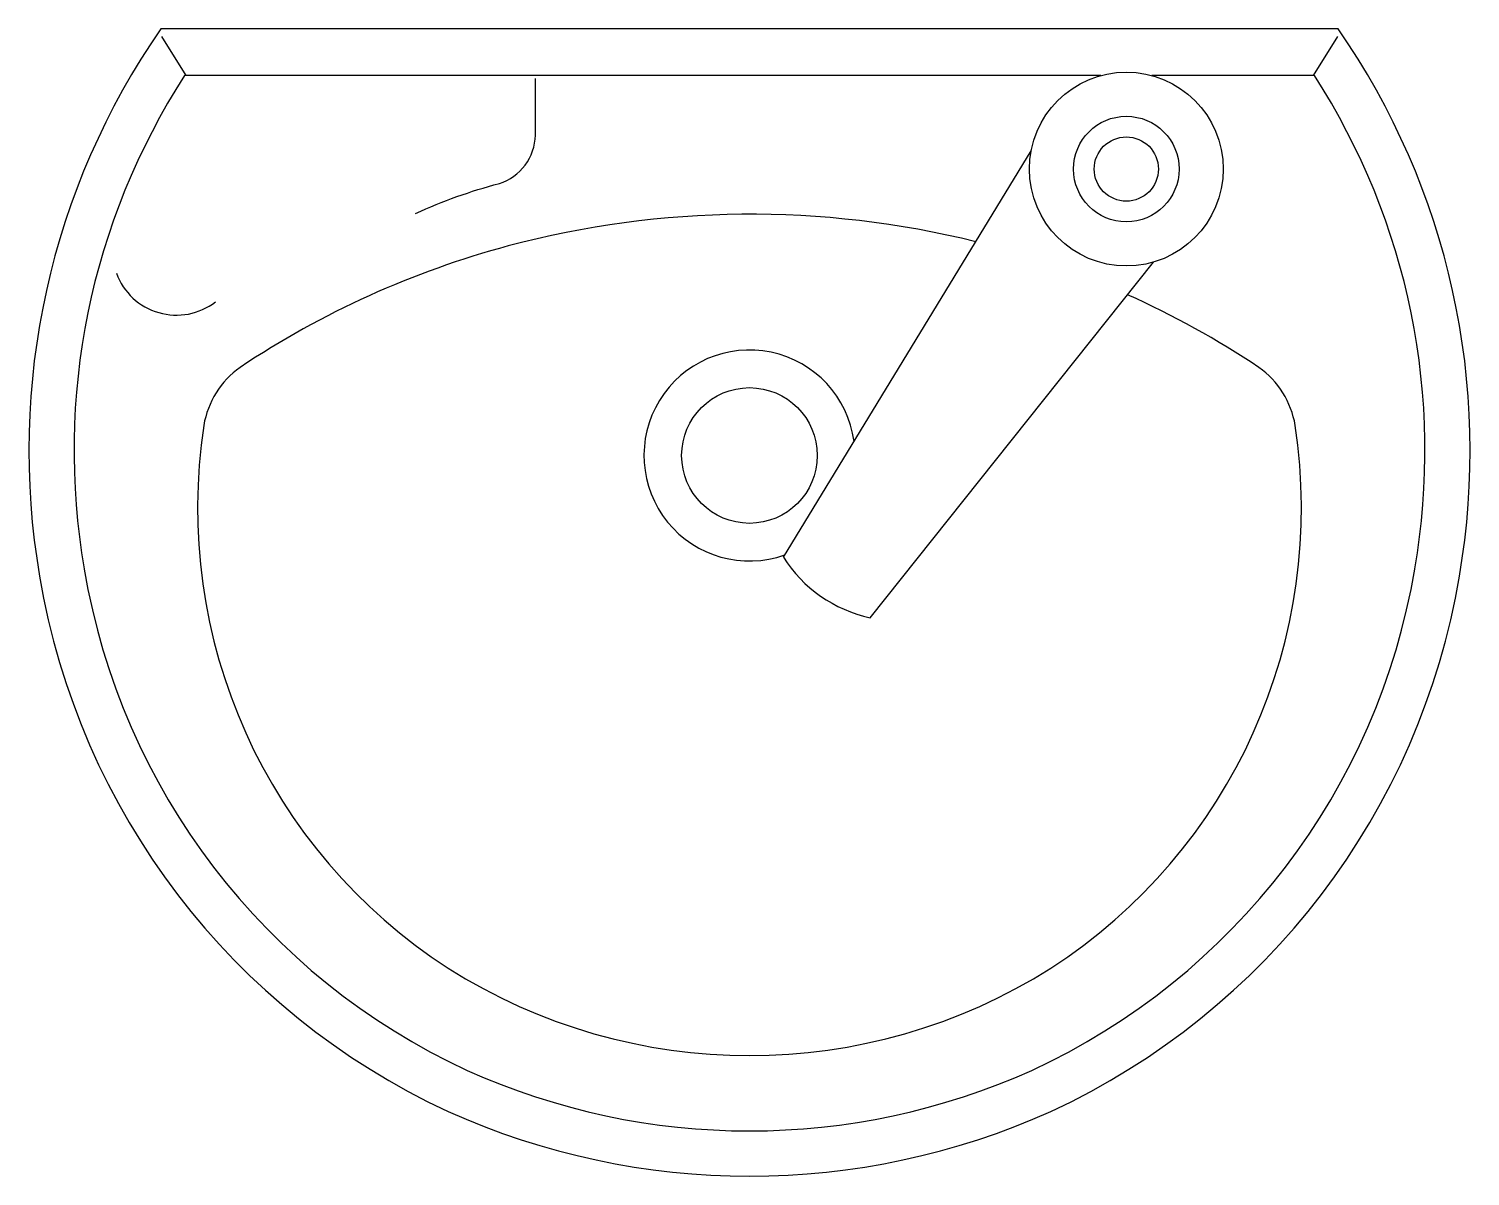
# Model space of a CAD drawing. Extents: x 5561.4 to 5604.4, y 447.5 to 481.8.
import ezdxf

# ---------------------------------------------------------------- set-up
doc = ezdxf.new("R2010")
doc.units = 0
doc.header["$LTSCALE"] = 100
doc.header["$MEASUREMENT"] = 0
doc.layers.get('0').update_dxf_attribs({"linetype": 'CONTINUOUS'})

msp = doc.modelspace()

# ---------------------------------------------------------------- linework, layer by layer
for p, q in [((5600.467, 481.78), (5565.322, 481.78)), ((5565.344, 481.555), (5566.064, 480.385)), ((5600.444, 481.555), (5599.724, 480.385)), ((5582.894, 480.385), (5566.031, 480.385)), ((5593.379, 480.385), (5582.894, 480.385)), ((5599.758, 480.385), (5594.91, 480.385)), ((5583.908, 466.012), (5591.302, 478.135)), ((5586.493, 464.204), (5594.956, 474.818))]:
    msp.add_line(p, q)
msp.add_lwpolyline([(5572.926, 476.273, -0.042382), (5575.427, 477.163, 0.318426), (5576.504, 478.611), (5576.504, 480.295)], format="xyb")
for centre, radius in [((5594.144, 477.595), 2.893), ((5594.144, 477.595), 1.575), ((5594.144, 477.595), 0.959), ((5582.894, 469.045), 2.025)]:
    msp.add_circle(centre, radius)
for centre, radius, start, end in [((5583.455, 469.189), 22.075, 145.2246, 189.7648), ((5582.334, 469.189), 22.075, 350.2352, 34.7754), ((5583.338, 469.193), 20.61, 147.1104, 189.8773), ((5582.451, 469.193), 20.61, 350.1227, 32.8896), ((5582.921, 448.139), 28.106, 76.1464, 104.8999), ((5582.723, 449.117), 27.11, 105.0256, 123.6898), ((5565.786, 475.143), 1.909, 200.1513, 307.6873), ((5583.066, 449.117), 27.11, 56.3102, 65.7993), ((5582.894, 469.045), 3.15, 7.7103, 289.5291), ((5569.245, 469.497), 2.679, 125.6272, 170.3636), ((5596.544, 469.497), 2.679, 9.6364, 54.3728), ((5582.747, 467.469), 16.331, 171.2785, 237.177), ((5583.042, 467.469), 16.331, 302.823, 8.7215), ((5587.346, 468.176), 4.062, 212.1822, 257.8695), ((5582.928, 469.008), 20.176, 189.5599, 245.1979), ((5582.861, 469.008), 20.176, 294.8021, 350.4401), ((5582.928, 469.008), 21.526, 189.5285, 245.1863), ((5582.861, 469.008), 21.526, 294.8137, 350.4715), ((5582.894, 467.957), 16.822, 237.6557, 302.3443), ((5582.894, 469.433), 20.548, 245.7799, 294.2201), ((5582.894, 469.433), 21.898, 245.7322, 294.2678)]:
    msp.add_arc(centre, radius, start, end)

doc.saveas('drawing.dxf')
